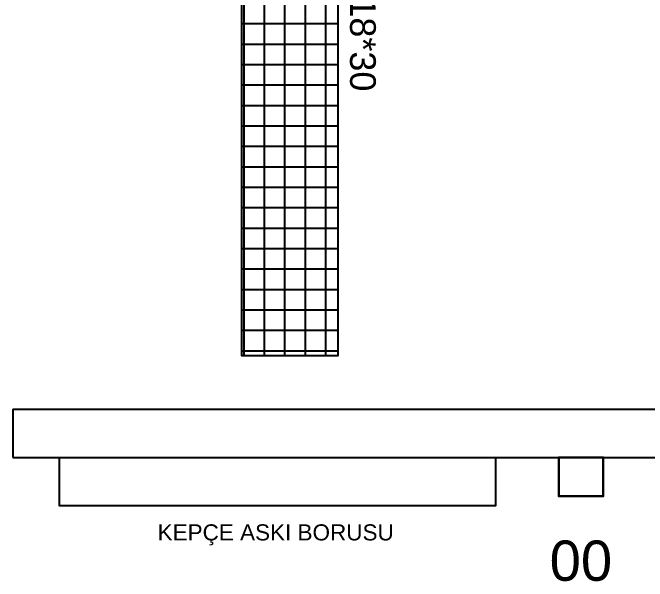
# Model space of a CAD drawing. Header units: millimetres. Extents: x 38967 to 51721, y 49836 to 53207.
# Drawn here: x 49271.3 to 49468.5, y 52358.7 to 52535.3 of the extents above; entities that cross this region are included whole.
import ezdxf
from ezdxf.enums import TextEntityAlignment as Align

# ---------------------------------------------------------------- set-up
doc = ezdxf.new("R2010")
doc.units = ezdxf.units.MM
doc.header["$LTSCALE"] = 5
for name, color, linetype in [('200-EquipBorder-2d', 9, 'Continuous'), ('200-EquipID-2d', 7, 'Continuous'), ('200-EquipSteel-3d', 9, 'Continuous'), ('HG-001 Duvar', 6, 'Continuous'), ('Yer Izgarası', 40, 'Continuous')]:
    doc.layers.add(name, color=color, linetype=linetype)
doc.layers.add('200-InsPoint-3D', color=3, linetype='Continuous', plot=False)
doc.styles.add('Arial', font='arial.ttf')
doc.styles.add('ROMANS', font='micross.ttf')
pattern_1 = [(90, (382.64, -1018.652), (-6.35, 1e-15), []), (180, (382.64, -1018.652), (-1e-15, -6.35), [])]

# ---------------------------------------------------------------- blocks, each defined once
blk = doc.blocks.new('A$C7D843818')
at = {"layer": 'Yer Izgarası'}
h = blk.add_hatch(dxfattribs=at)
h.set_pattern_fill('ANSI37', color=256, scale=2, angle=45, style=0)
h.set_pattern_definition(pattern_1)
h.paths.add_polyline_path([(119.39, 0), (119.39, 30), (1.39, 30), (1.39, 0)])
h = blk.add_hatch(dxfattribs=at)
h.set_pattern_fill('ANSI37', color=256, scale=2, angle=45, style=0)
h.set_pattern_definition(pattern_1)
h.paths.add_polyline_path([(119.39, 0), (119.39, 30), (1.39, 30), (1.39, 0)])
blk.add_lwpolyline([(1.39, 0), (119.39, 0), (119.39, 30), (1.39, 30)], close=True, dxfattribs=at)
blk.add_lwpolyline([(1.39, 0), (119.39, 0), (119.39, 30), (1.39, 30)], close=True, dxfattribs=at)
at = {"layer": 'Yer Izgarası', "insert": (1.95, 41.73), "char_height": 8, "width": 34.5212, "attachment_point": 1, "style": 'ROMANS'}
blk.add_mtext('118*30', dxfattribs=at)
blk = doc.blocks.new('Sobstitute')
at = {"layer": '200-EquipBorder-2d', "color": 4}
blk.add_lwpolyline([(0, -1), (1, -1), (1, 0), (0, 0)], close=True, dxfattribs=at)
at = {"layer": '200-InsPoint-3D'}
for p in [(0, 0), (1, 0), (0, -1), (1, -1)]:
    blk.add_point(p, dxfattribs=at)
at = {"layer": '200-EquipSteel-3d'}
mesh = blk.add_polyface(dxfattribs=at)
corners = [(0, -1), (1, -1), (1, 0), (0, 0), (0, -1, 1), (1, -1, 1), (1, 0, 1), (0, 0, 1)]
mesh.append_faces([[corners[k] for k in face] for face in [(0, 3, 2, 1), (4, 5, 6, 7), (0, 1, 5, 4), (3, 7, 6, 2), (0, 4, 7, 3), (1, 2, 6, 5)]])
blk = doc.blocks.new('attrib')
at = {"layer": '200-EquipID-2d', "style": 'Arial'}
blk.add_attdef('POS', text='', height=2.5, dxfattribs=at).set_placement((0, 0, -1), align=Align.MIDDLE)
at = {"layer": '200-EquipID-2d', "style": 'ROMANS', "flags": 1}
for tag, p in [('ZONA', (0, -4.905, -2)), ('EQUIPMENTDATA', (0, -7.89, -2)), ('LONGDESCR', (0, -11.302, -2)), ('EQUIPMENTCONN', (0, -14.714, -2)), ('ACCESSORYDATA', (0, -18.552, -2)), ('ACCESSORYCONN', (0, -21.857, -2))]:
    blk.add_attdef(tag, text='', height=2.5, dxfattribs=at).set_placement(p, align=Align.CENTER)

msp = doc.modelspace()

# ---------------------------------------------------------------- linework, layer by layer
msp.add_lwpolyline([(49285.79, 52397.11), (49285.79, 52382.28), (49421.44, 52382.28), (49421.44, 52397.11)])
at = {"layer": 'HG-001 Duvar'}
for p, q in [((49271.34, 52412.11), (49689.34, 52412.11)), ((49271.34, 52412.11), (49271.34, 52397.11)), ((49271.34, 52397.11), (49689.34, 52397.11))]:
    msp.add_line(p, q, dxfattribs=at)

# ---------------------------------------------------------------- block references
at = {"xscale": 13.80000000000291, "yscale": 12, "zscale": 86.5}
msp.add_blockref('Sobstitute', (49440.93, 52397.11), dxfattribs=at)
at = {"layer": '200-EquipID-2d'}
ref = msp.add_blockref('attrib', (49447.83, 52365.11), dxfattribs=dict(at, xscale=5, yscale=5, zscale=5, rotation=180))
ref.add_attrib('POS', '00', dxfattribs={"color": 7, "height": 12.5, "rotation": 180, "style": 'Arial'}).set_placement((49447.83, 52365.11, -5), align=Align.MIDDLE)
at = {"layer": 'Yer Izgarası', "rotation": 270}
msp.add_blockref('A$C7D843818', (49342.4, 52548.24), dxfattribs=at)

# ---------------------------------------------------------------- texts
at = {"insert": (49316.35, 52376.38), "char_height": 5, "width": 153.0918, "attachment_point": 1, "style": 'ROMANS'}
msp.add_mtext('{\\fMicrosoft Sans Serif|b0|i0|c162|p34;KEPÇE ASKI BORUSU}', dxfattribs=at)

doc.saveas('drawing.dxf')
